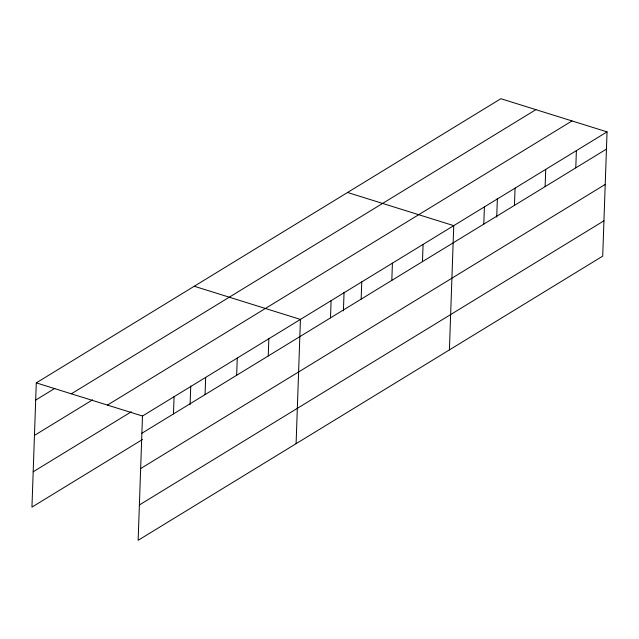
<?xml version="1.0" encoding="UTF-8"?>
<svg xmlns="http://www.w3.org/2000/svg" width="639" height="639" viewBox="0 0 639 639"><rect width="100%" height="100%" fill="white"/><g stroke="black" fill="none" stroke-linecap="round" stroke-linejoin="round"><path stroke-width="0.96" d="M607.05 131.874L142.481 416.029L138.144 540.29L602.713 256.135L607.05 131.874L500.856 98.71L36.287 382.865L31.95 507.126L142.513 439.496M173.473 413.928L174.072 396.707M190.11 404.623L190.757 385.98M205.063 394.606L205.662 377.385M236.654 375.285L237.253 358.064M268.244 355.963L268.843 338.742M296.097 443.674L300.434 319.42L194.24 286.248M330.499 317.887L331.098 300.665M343.415 310.858L344.07 292.215M361.155 299.132L361.762 281.911M391.819 280.377L392.418 263.156M422.483 261.623L423.082 244.402M449.401 349.908L453.746 225.647L347.552 192.483M483.803 224.113L484.402 206.892M496.719 217.084L497.374 198.441M514.467 205.359L515.066 188.138M545.123 186.604L545.73 169.383M575.787 167.857L576.386 150.628M35.688 400.086L54.81 388.392M71.336 393.808L535.897 109.652M34.458 435.407L92.647 399.814M107.44 405.086L572.009 120.931M33.18 471.798L131.283 411.804M141.882 433.25L606.451 149.103M140.652 468.571L605.213 184.423M139.374 504.97L603.943 220.814M36.287 382.865L142.481 416.029"/></g></svg>
